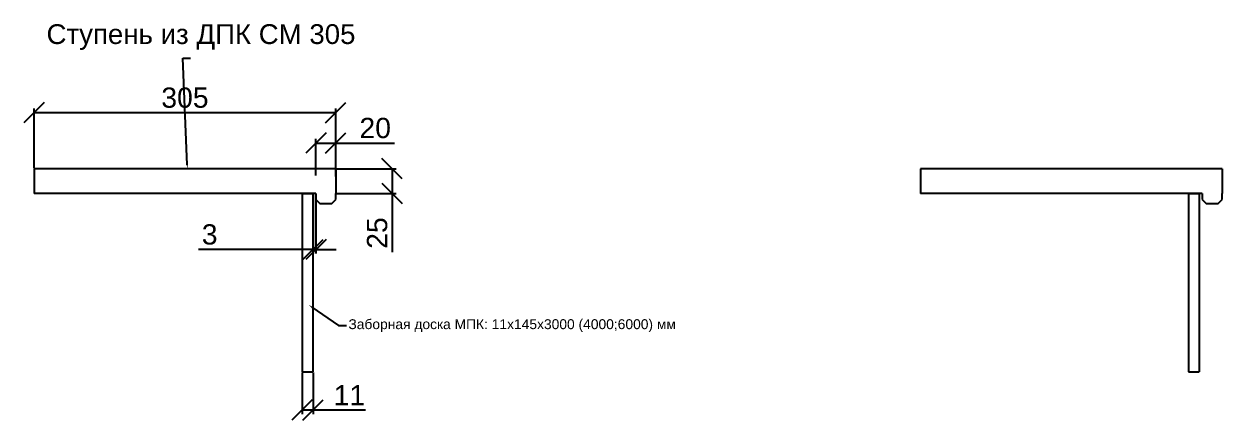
# Model space of a CAD drawing. Header units: millimetres. Extents: x 63961 to 114418, y 167972 to 194301.
# Drawn here: x 97544 to 98755, y 191242 to 191643 of the extents above; entities that cross this region are included whole.
import ezdxf
from ezdxf import colors
from ezdxf.entities.mleader import LeaderData, LeaderLine
from ezdxf.math import Vec2, Vec3

# ---------------------------------------------------------------- set-up
doc = ezdxf.new("R2010")
doc.units = ezdxf.units.MM
for name, color, linetype in [('Доска МПК 11х145х3000', 32, 'Continuous'), ('Размеры', 140, 'Continuous'), ('Ступень СМ305', 52, 'Continuous')]:
    doc.layers.add(name, color=color, linetype=linetype)
doc.styles.get("Standard").update_dxf_attribs({"font": 'arial.ttf'})
doc.dimstyles.new('Копия Аннотативный', dxfattribs={"dimscale": 0, "dimtxt": 20.5, "dimasz": 20.5, "dimexe": 4.25, "dimexo": 0.625, "dimgap": 4.625, "dimtad": 1, "dimtxsty": 'Standard', "dimblk": 'OBLIQUE', "dimcen": 20.5, "dimclrd": 4, "dimclrt": 4, "dimadec": 0, "dimazin": 0, "dimtfac": 1, "dimtmove": 0, "dimatfit": 3, "dimfxl": 1, "dimtfillclr": 4, "dimarcsym": 0})

# ---------------------------------------------------------------- blocks, each defined once
blk = doc.blocks.new('_Oblique')
at = {"color": 0, "linetype": 'ByBlock', "lineweight": -2}
blk.add_line((-0.5, -0.5), (0.5, 0.5), dxfattribs=at)
blk = doc.blocks.new('*D153')
at = {"layer": 'Defpoints', "color": 0, "transparency": 16777216}
for p in [(97858.8, 191496.2), (97858.8, 191471.2), (97915.8, 191471.2)]:
    blk.add_point(p, dxfattribs=at)
at = {"layer": 'Размеры', "color": 0, "lineweight": -2, "transparency": 16777216}
for p, q in [((97859.4, 191496.2), (97920, 191496.2)), ((97859.4, 191471.2), (97920, 191471.2))]:
    blk.add_line(p, q, dxfattribs=at)
at = {"layer": 'Размеры', "color": 4, "lineweight": -2, "transparency": 16777216}
for p, q in [((97915.8, 191496.2), (97915.8, 191471.2)), ((97915.8, 191471.2), (97915.8, 191411.6))]:
    blk.add_line(p, q, dxfattribs=at)
at = {"layer": 'Размеры', "color": 4, "lineweight": -2, "transparency": 16777216, "xscale": 20.5, "yscale": 20.5, "zscale": 20.5}
for p, rotation in [((97915.8, 191496.2), 90), ((97915.8, 191471.2), 270)]:
    blk.add_blockref('_Oblique', p, dxfattribs=dict(at, rotation=rotation))
at = {"layer": 'Размеры', "color": 4, "transparency": 16777216, "insert": (97900.7, 191431.1), "char_height": 20.5, "attachment_point": 5, "rotation": 90}
blk.add_mtext('25', dxfattribs=at)
blk = doc.blocks.new('*D154')
at = {"layer": 'Defpoints', "color": 0, "transparency": 16777216}
for p in [(97824.8, 191290.7), (97835.8, 191290.7), (97835.8, 191252.1)]:
    blk.add_point(p, dxfattribs=at)
at = {"layer": 'Размеры', "color": 0, "lineweight": -2, "transparency": 16777216}
for p, q in [((97824.8, 191290.1), (97824.8, 191247.9)), ((97835.8, 191290.1), (97835.8, 191247.9))]:
    blk.add_line(p, q, dxfattribs=at)
at = {"layer": 'Размеры', "color": 4, "lineweight": -2, "transparency": 16777216}
for p, q in [((97824.8, 191252.1), (97835.8, 191252.1)), ((97835.8, 191252.1), (97889, 191252.1))]:
    blk.add_line(p, q, dxfattribs=at)
at = {"layer": 'Размеры', "color": 4, "lineweight": -2, "transparency": 16777216, "xscale": 20.5, "yscale": 20.5, "zscale": 20.5, "rotation": 180}
blk.add_blockref('_Oblique', (97824.8, 191252.1), dxfattribs=at)
at = {"layer": 'Размеры', "color": 4, "lineweight": -2, "transparency": 16777216, "xscale": 20.5, "yscale": 20.5, "zscale": 20.5}
blk.add_blockref('_Oblique', (97835.8, 191252.1), dxfattribs=at)
at = {"layer": 'Размеры', "color": 4, "transparency": 16777216, "insert": (97872.6, 191267), "char_height": 20.5, "attachment_point": 5}
blk.add_mtext('11', dxfattribs=at)
blk = doc.blocks.new('*D155')
at = {"layer": 'Defpoints', "color": 0, "transparency": 16777216}
for p in [(97858.8, 191522.2), (97838.8, 191488.9), (97858.8, 191487.8)]:
    blk.add_point(p, dxfattribs=at)
at = {"layer": 'Размеры', "color": 0, "lineweight": -2, "transparency": 16777216}
for p, q in [((97838.8, 191489.5), (97838.8, 191526.4)), ((97858.8, 191488.4), (97858.8, 191526.4))]:
    blk.add_line(p, q, dxfattribs=at)
at = {"layer": 'Размеры', "color": 4, "lineweight": -2, "transparency": 16777216}
for p, q in [((97838.8, 191522.2), (97858.8, 191522.2)), ((97858.8, 191522.2), (97918.2, 191522.2))]:
    blk.add_line(p, q, dxfattribs=at)
at = {"layer": 'Размеры', "color": 4, "lineweight": -2, "transparency": 16777216, "xscale": 20.5, "yscale": 20.5, "zscale": 20.5, "rotation": 180}
blk.add_blockref('_Oblique', (97838.8, 191522.2), dxfattribs=at)
at = {"layer": 'Размеры', "color": 4, "lineweight": -2, "transparency": 16777216, "xscale": 20.5, "yscale": 20.5, "zscale": 20.5}
blk.add_blockref('_Oblique', (97858.8, 191522.2), dxfattribs=at)
at = {"layer": 'Размеры', "color": 4, "transparency": 16777216, "insert": (97898.7, 191537.3), "char_height": 20.5, "attachment_point": 5}
blk.add_mtext('20', dxfattribs=at)
blk = doc.blocks.new('*D156')
at = {"layer": 'Defpoints', "color": 0, "transparency": 16777216}
for p in [(97858.8, 191553), (97553.8, 191496.2), (97858.8, 191496.2)]:
    blk.add_point(p, dxfattribs=at)
at = {"layer": 'Размеры', "color": 0, "lineweight": -2, "transparency": 16777216}
for p, q in [((97553.8, 191496.8), (97553.8, 191557.2)), ((97858.8, 191496.8), (97858.8, 191557.2))]:
    blk.add_line(p, q, dxfattribs=at)
at = {"layer": 'Размеры', "color": 4, "lineweight": -2, "transparency": 16777216}
blk.add_line((97553.8, 191553), (97858.8, 191553), dxfattribs=at)
at = {"layer": 'Размеры', "color": 4, "lineweight": -2, "transparency": 16777216, "xscale": 20.5, "yscale": 20.5, "zscale": 20.5, "rotation": 180}
blk.add_blockref('_Oblique', (97553.8, 191553), dxfattribs=at)
at = {"layer": 'Размеры', "color": 4, "lineweight": -2, "transparency": 16777216, "xscale": 20.5, "yscale": 20.5, "zscale": 20.5}
blk.add_blockref('_Oblique', (97858.8, 191553), dxfattribs=at)
at = {"layer": 'Размеры', "color": 4, "transparency": 16777216, "insert": (97706.3, 191568), "char_height": 20.5, "attachment_point": 5}
blk.add_mtext('305', dxfattribs=at)
blk = doc.blocks.new('Ступень из ДПК CM 305')
at = {"layer": 'Ступень СМ305'}
for p, q in [((103547.4, 186120.8), (103242.4, 186120.8)), ((103242.4, 186120.8), (103242.4, 186095.8)), ((103547.4, 186120.8), (103547.4, 186095.8)), ((103527.4, 186095.8), (103242.4, 186095.8)), ((103527.4, 186095.8), (103524.4, 186095.8)), ((103527.4, 186095.8), (103527.4, 186089.8)), ((103547.4, 186089.8), (103547.4, 186095.8)), ((103527.4, 186089.8), (103531.4, 186085.8)), ((103531.4, 186085.8), (103543.4, 186085.8)), ((103543.4, 186085.8), (103547.4, 186089.8))]:
    blk.add_line(p, q, dxfattribs=at)
blk = doc.blocks.new('*D146')
at = {"layer": 'Defpoints', "color": 0, "transparency": 16777216}
for p in [(97835.8, 191471.2), (97838.8, 191471.2), (97838.8, 191414.5)]:
    blk.add_point(p, dxfattribs=at)
at = {"layer": 'Размеры', "color": 0, "lineweight": -2, "transparency": 16777216}
for p, q in [((97835.8, 191470.6), (97835.8, 191410.3)), ((97838.8, 191470.6), (97838.8, 191410.3))]:
    blk.add_line(p, q, dxfattribs=at)
at = {"layer": 'Размеры', "color": 4, "lineweight": -2, "transparency": 16777216}
for p, q in [((97835.8, 191414.5), (97720, 191414.5)), ((97838.8, 191414.5), (97835.8, 191414.5)), ((97838.8, 191414.5), (97859.3, 191414.5))]:
    blk.add_line(p, q, dxfattribs=at)
at = {"layer": 'Размеры', "color": 4, "lineweight": -2, "transparency": 16777216, "xscale": 20.5, "yscale": 20.5, "zscale": 20.5}
blk.add_blockref('_Oblique', (97835.8, 191414.5), dxfattribs=at)
at = {"layer": 'Размеры', "color": 4, "lineweight": -2, "transparency": 16777216, "xscale": 20.5, "yscale": 20.5, "zscale": 20.5, "rotation": 180}
blk.add_blockref('_Oblique', (97838.8, 191414.5), dxfattribs=at)
at = {"layer": 'Размеры', "color": 4, "transparency": 16777216, "insert": (97731.3, 191429.6), "char_height": 20.5, "attachment_point": 5}
blk.add_mtext('3', dxfattribs=at)

msp = doc.modelspace()

# ---------------------------------------------------------------- linework, layer by layer
at = {"layer": 'Доска МПК 11х145х3000'}
for p, q in [((97824.774, 191471.178), (97824.774, 191290.75)), ((97824.774, 191471.178), (97835.774, 191471.178)), ((97835.774, 191471.178), (97835.774, 191290.75)), ((98720.989, 191471.178), (98720.989, 191290.75)), ((98720.989, 191471.178), (98731.989, 191471.178)), ((98731.989, 191471.178), (98731.989, 191290.75)), ((97824.774, 191290.75), (97835.774, 191290.75)), ((98720.989, 191290.75), (98731.989, 191290.75))]:
    msp.add_line(p, q, dxfattribs=at)
at = {"layer": 'Ступень СМ305'}
for p, q in [((97858.774, 191496.178), (97553.774, 191496.178)), ((97553.774, 191496.178), (97553.774, 191471.178)), ((97858.774, 191496.178), (97858.774, 191471.178)), ((97838.774, 191471.178), (97553.774, 191471.178)), ((97838.774, 191471.178), (97835.774, 191471.178)), ((97838.774, 191471.178), (97838.774, 191465.178)), ((97838.774, 191465.178), (97842.774, 191461.178)), ((97842.774, 191461.178), (97854.774, 191461.178)), ((97854.774, 191461.178), (97858.774, 191465.178)), ((97858.774, 191465.178), (97858.774, 191471.178))]:
    msp.add_line(p, q, dxfattribs=at)

# ---------------------------------------------------------------- block references
msp.add_blockref('Ступень из ДПК CM 305', (-4792.385, 5375.361), dxfattribs=at)

# ---------------------------------------------------------------- texts
at = {"layer": 'Размеры'}
msp.add_text('Ступень из ДПК CM 305', height=20, dxfattribs=at).set_placement((97566.343, 191622.4))

# ---------------------------------------------------------------- dimensions: what is measured, and where the dimension line sits
for base, p1, p2, picture, middle in [((97858.774, 191552.95), (97553.774, 191496.178), (97858.774, 191496.178), '*D156', (97706.274, 191568.049)), ((97858.774, 191522.162), (97838.774, 191488.878), (97858.774, 191487.763), '*D155', (97898.721, 191537.254)), ((97835.774, 191252.131), (97824.774, 191290.75), (97835.774, 191290.75), '*D154', (97872.638, 191267.048))]:
    dim = msp.add_linear_dim(base=base, p1=p1, p2=p2, dimstyle='Копия Аннотативный', dxfattribs=at)
    dim.commit()
    dim.dimension.update_dxf_attribs({"geometry": picture, "text_midpoint": middle})
dim = msp.add_linear_dim(base=(97915.769, 191471.178), p1=(97858.774, 191496.178), p2=(97858.774, 191471.178), angle=90, dimstyle='Копия Аннотативный', dxfattribs=at)
dim.commit()
dim.dimension.update_dxf_attribs({"geometry": '*D153', "text_midpoint": (97900.677, 191431.119)})
dim = msp.add_linear_dim(base=(97838.774, 191414.538), p1=(97835.774, 191471.178), p2=(97838.774, 191471.178), dimstyle='Копия Аннотативный', dxfattribs=at)
dim.commit()
dim.dimension.update_dxf_attribs({"geometry": '*D146', "text_midpoint": (97731.335, 191414.538), "dimtype": 160})

# ---------------------------------------------------------------- leaders
at = {"layer": 'Defpoints'}
ml = msp.add_multileader_mtext('Standard', dxfattribs=at)
ml.set_content('', color=256)
ml.set_leader_properties()
ml.build(insert=Vec2(0, 0))
ctx = ml.context
ctx.base_point, ctx.plane_origin = Vec3(97712.034, 191608.127), Vec3(97570.284, 191484.893)
notes = []
notes.append((ctx, [(1, (1, 1, 0), (97704.034, 191608.127), (1, 0), 8, [(0, [(97708.827, 191496.178)], 0, [])])]))
ctx.mtext.insert, ctx.mtext.flow_direction = Vec3(97714.034, 191610.127), 5
at = {"layer": 'Размеры'}
ml = msp.add_multileader_mtext('Standard', dxfattribs=at)
ml.set_content('Заборная доска МПК: 11х145х3000 (4000;6000) мм', color=256)
ml.set_leader_properties()
ml.build(insert=Vec2(0, 0))
ctx = ml.context
ctx.base_point, ctx.char_height, ctx.plane_origin = Vec3(97869.626, 191337.422), 10, Vec3(97831.469, 191358.369)
notes.append((ctx, [(0, (1, 1, 0), (97861.626, 191337.422), (1, 0), 8, [(0, [(97831.469, 191358.369)], 0, [])])]))
ctx.mtext.insert, ctx.mtext.flow_direction = Vec3(97871.626, 191343.892), 5
for ctx, leaders in notes:
    for number, flags, end, landing, length, lines in leaders:
        leader = LeaderData()
        leader.index, (leader.has_last_leader_line, leader.has_dogleg_vector, leader.attachment_direction) = number, flags
        leader.last_leader_point, leader.dogleg_vector, leader.dogleg_length = Vec3(end), Vec3(landing), length
        for number, points, colour, breaks in lines:
            line = LeaderLine()
            line.index, line.vertices, line.color, line.breaks = number, Vec3.list(points), colors.encode_raw_color(colour), breaks
            leader.lines.append(line)
        ctx.leaders.append(leader)

doc.saveas('drawing.dxf')
